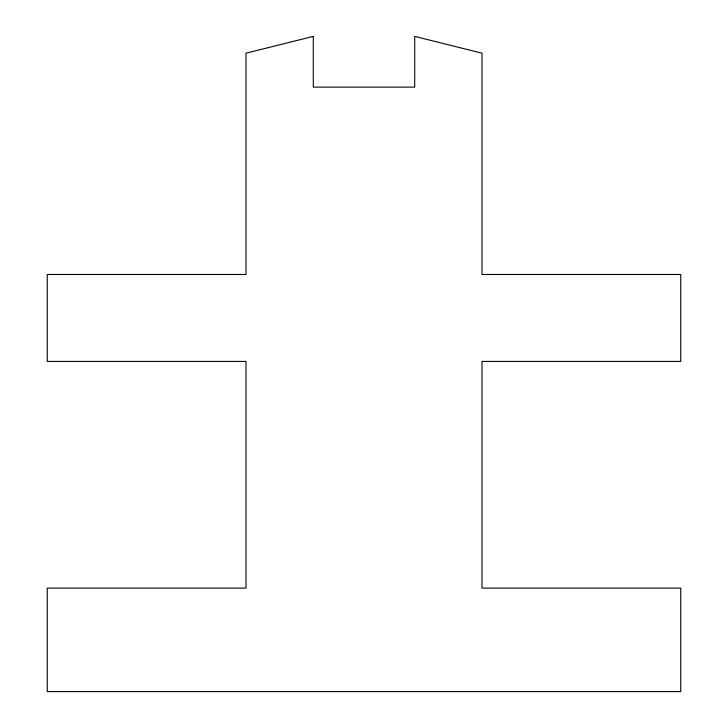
<?xml version="1.0" encoding="UTF-8"?>
<svg xmlns="http://www.w3.org/2000/svg" width="728" height="728" viewBox="0 0 728 728"><rect width="100%" height="100%" fill="white"/><g stroke="black" fill="none" stroke-linecap="round" stroke-linejoin="round"><path stroke-width="1.09" d="M313.286 36.4L246 53.171L246 274.465L47.265 274.465L47.265 361.416L246 361.416L246 588.097L47.265 588.097L47.265 691.6L680.735 691.6L680.735 588.097L482 588.097L482 361.416L680.735 361.416L680.735 274.465L482 274.465L482 53.171L414.714 36.4L414.714 87.114L313.286 87.114L313.286 36.4"/></g></svg>
